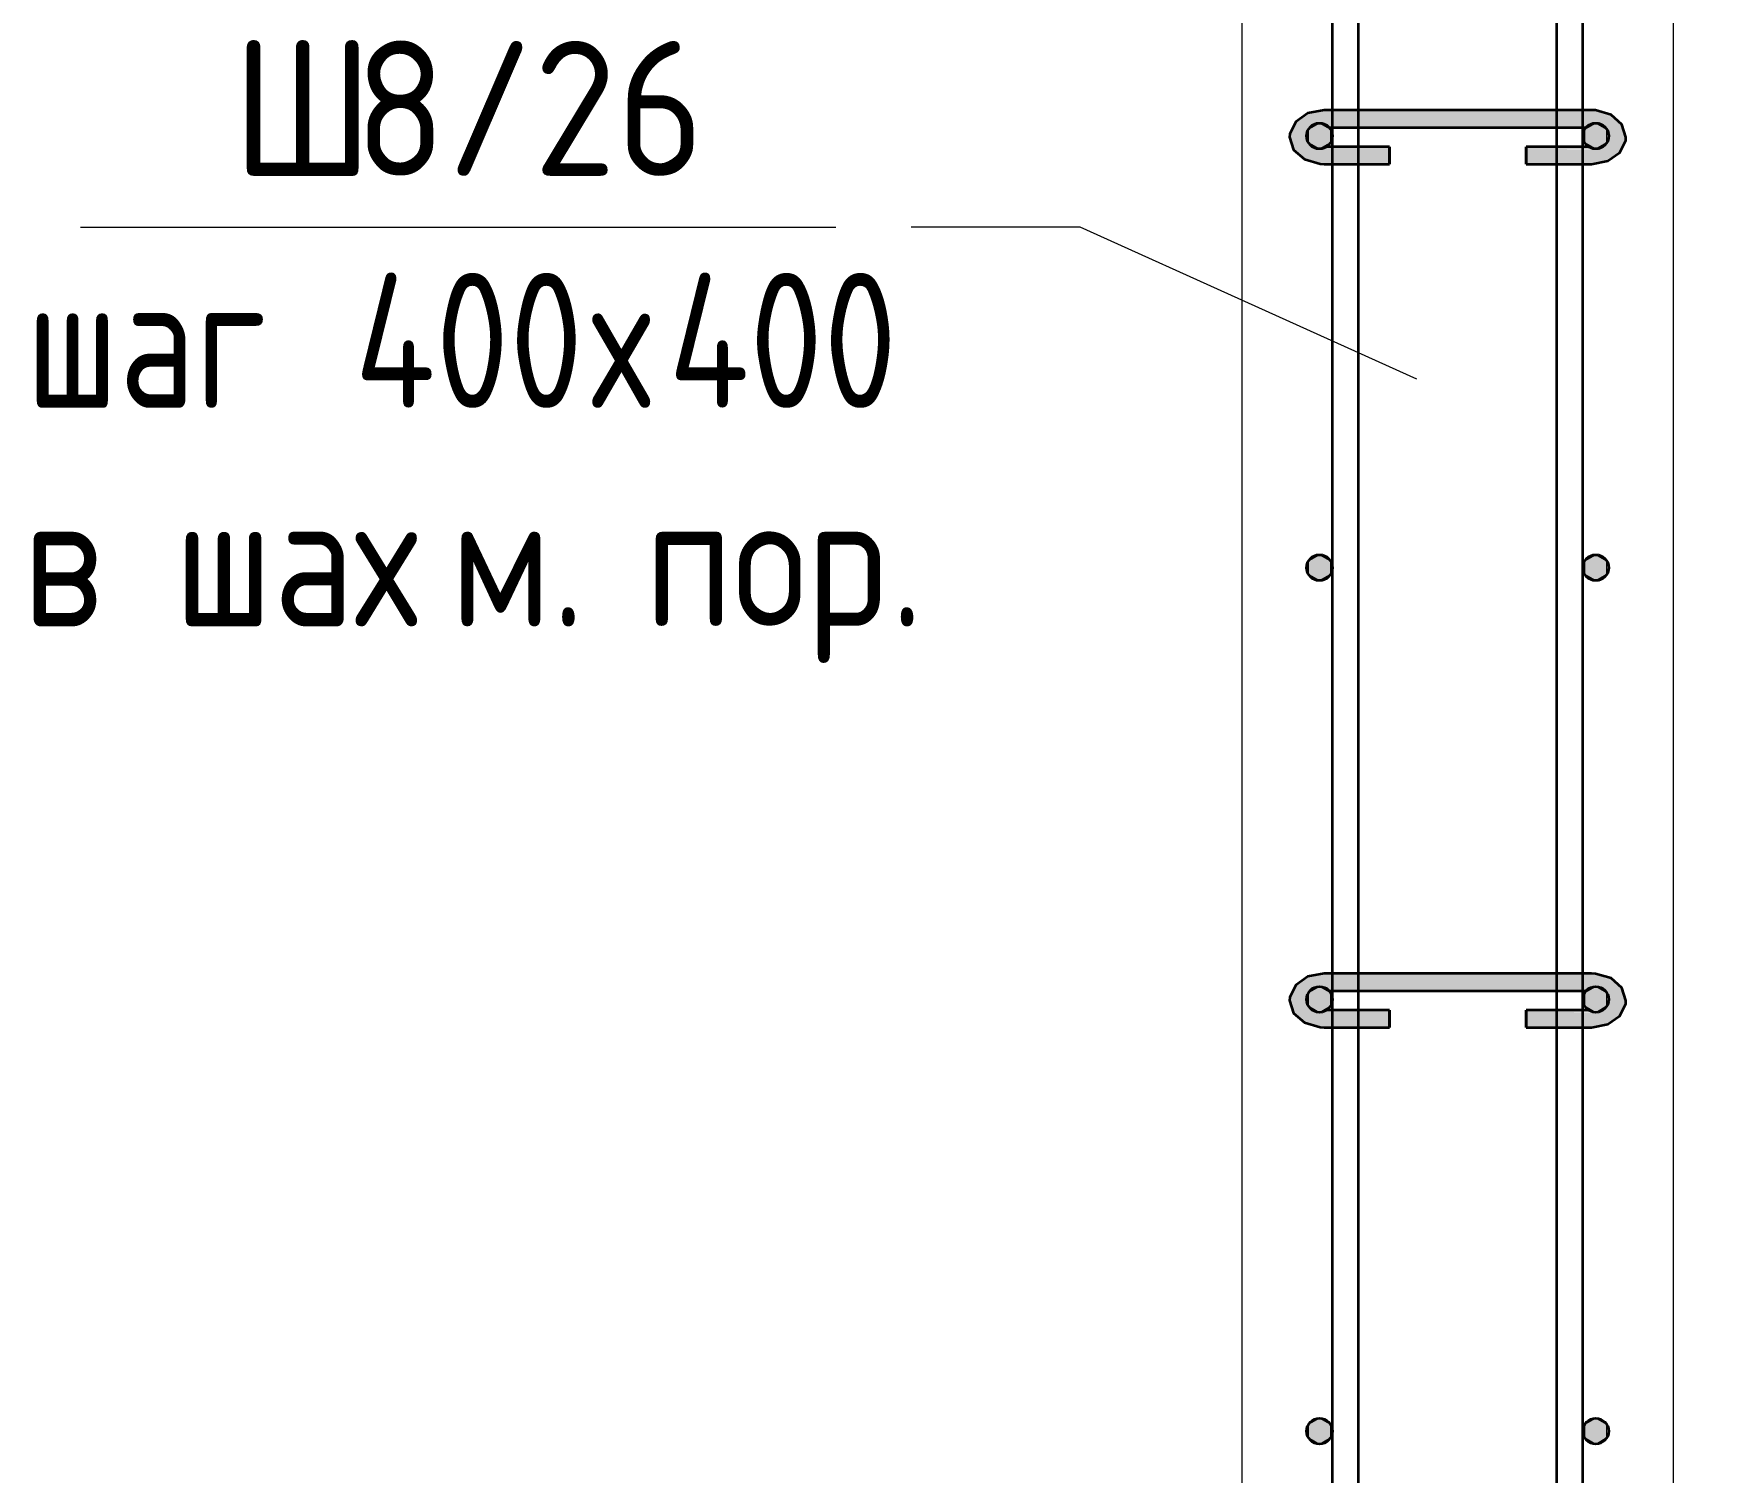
# Model space of a CAD drawing. Header units: millimetres. Extents: x -39853 to 12393, y -4903 to 80275.
# Drawn here: x 3670 to 4449, y -2179 to -1513 of the extents above; entities that cross this region are included whole.
import ezdxf

# ---------------------------------------------------------------- set-up
doc = ezdxf.new("R2010")
doc.units = ezdxf.units.MM
for name, color, linetype, lineweight in [('AA_Dim', 7, 'Continuous', 9), ('AA_Dim-25', 7, 'Continuous', 9), ('AA_Oformlenie', 7, 'Continuous', 9), ('AA_Vinoska', 7, 'Continuous', 9), ('AF_Stena_Опалубка', 253, 'Continuous', 20), ('Gen_Text', 7, 'Continuous', 9), ('KR_Armatura', 7, 'Continuous', 20), ('KR_Armatura_Tonkie', 7, 'Continuous', 20)]:
    doc.layers.add(name, color=color, linetype=linetype, lineweight=lineweight)
doc.styles.add('ISOCPEUR_6', font='isocpeur.ttf', dxfattribs={"width": 0.9, "height": 62.5})
doc.styles.add('ISOCPEUR_7', font='isocpeur.ttf', dxfattribs={"width": 0.8, "height": 62.5})
doc.styles.add('ISOCPEUR_8', font='isocpeur.ttf', dxfattribs={"width": 0.85, "height": 62.5})
doc.dimstyles.new('00_Точн_3_знака__прозр__3', dxfattribs={"dimscale": 304.8, "dimtxt": 62.248823, "dimasz": 0.139436, "dimexe": 0.123031, "dimexo": 0.082021, "dimgap": 0.008202, "dimtad": 1, "dimdec": 3, "dimrnd": 0.001, "dimdsep": 46, "dimtxsty": 'ISOCPEUR_6', "dimblk1": 'OBLIQUE', "dimblk2": 'OBLIQUE', "dimsah": 1, "dimcen": 0.09, "dimdle": 0.123031, "dimazin": 0, "dimtfac": 1, "dimtdec": 4, "dimtix": 1, "dimtmove": 0, "dimatfit": 3, "dimfxl": 1, "dimtvp": 1, "dimtolj": 1, "dimtzin": 0, "dimlwd": 18, "dimlwe": 18, "dimarcsym": 2})

# ---------------------------------------------------------------- blocks, each defined once
blk = doc.blocks.new('350_Стержень П торец СК-СГ _НесАрм_РабПлоск_ - 350_Стержень П торец СК-СГ _НесАрм_РабПлоск_-4142405-2-2 Армирование')
at = {"layer": 'KR_Armatura_Tonkie'}
for points in [[(-77213.96, -966), (-77212.4, -965.8), (-77210.96, -965.2), (-77209.71, -964.24), (-77208.76, -963), (-77208.16, -961.55), (-77207.96, -960), (-77208.16, -958.45), (-77208.76, -957), (-77209.71, -955.76), (-77210.96, -954.8), (-77212.4, -954.2), (-77213.96, -954), (-77215.51, -954.2), (-77216.96, -954.8), (-77218.2, -955.76), (-77219.15, -957), (-77219.75, -958.45), (-77219.96, -960), (-77219.75, -961.55), (-77219.15, -963), (-77218.2, -964.24), (-77216.96, -965.2), (-77215.51, -965.8)], [(-77085.96, -966), (-77084.4, -965.8), (-77082.96, -965.2), (-77081.71, -964.24), (-77080.76, -963), (-77080.16, -961.55), (-77079.96, -960), (-77080.16, -958.45), (-77080.76, -957), (-77081.71, -955.76), (-77082.96, -954.8), (-77084.4, -954.2), (-77085.96, -954), (-77087.51, -954.2), (-77088.96, -954.8), (-77090.2, -955.76), (-77091.15, -957), (-77091.75, -958.45), (-77091.96, -960), (-77091.75, -961.55), (-77091.15, -963), (-77090.2, -964.24), (-77088.96, -965.2), (-77087.51, -965.8)]]:
    blk.add_hatch(color=256, dxfattribs=at).paths.add_polyline_path(points)
at = {"layer": 'AA_Oformlenie'}
for centre, start, end in [((-77213.96, -960), 90, 270), ((-77213.96, -960), 270, 90), ((-77085.96, -960), 90, 270), ((-77085.96, -960), 270, 90)]:
    blk.add_arc(centre, 6, start, end, dxfattribs=at)
at = {"layer": 'KR_Armatura_Tonkie', "lineweight": 35}
for centre in [(-77213.96, -960), (-77085.96, -960)]:
    blk.add_circle(centre, 6, dxfattribs=at)
blk = doc.blocks.new('350_Стержень П торец СК-СГ _НесАрм_РабПлоск_ - 350_Стержень П торец СК-СГ _НесАрм_РабПлоск_-V13-2-2 Армирование')
at = {"layer": 'KR_Armatura_Tonkie'}
for points in [[(-77213.96, -1966), (-77212.4, -1965.8), (-77210.96, -1965.2), (-77209.71, -1964.24), (-77208.67, -1962.79), (-77208.1, -1961.11), (-77207.96, -1960), (-77208.16, -1958.45), (-77208.76, -1957), (-77209.71, -1955.76), (-77210.96, -1954.8), (-77212.4, -1954.2), (-77213.96, -1954), (-77215.51, -1954.2), (-77216.96, -1954.8), (-77218.2, -1955.76), (-77219.15, -1957), (-77219.75, -1958.45), (-77219.81, -1961.11), (-77219.75, -1961.55), (-77219.15, -1963), (-77218.2, -1964.24), (-77216.96, -1965.2), (-77215.51, -1965.8)], [(-77085.96, -1966), (-77084.4, -1965.8), (-77082.96, -1965.2), (-77081.71, -1964.24), (-77080.76, -1963), (-77080.1, -1961.11), (-77079.96, -1960), (-77080.16, -1958.45), (-77080.76, -1957), (-77081.71, -1955.76), (-77082.96, -1954.8), (-77084.4, -1954.2), (-77085.96, -1954), (-77087.51, -1954.2), (-77088.96, -1954.8), (-77090.2, -1955.76), (-77091.15, -1957), (-77091.75, -1958.45), (-77091.81, -1961.11), (-77091.75, -1961.55), (-77091.15, -1963), (-77090.2, -1964.24), (-77088.96, -1965.2), (-77087.51, -1965.8)]]:
    blk.add_hatch(color=256, dxfattribs=at).paths.add_polyline_path(points)
at = {"layer": 'AA_Oformlenie'}
for centre, start, end in [((-77213.96, -1960), 90, 270), ((-77213.96, -1960), 270, 90), ((-77085.96, -1960), 90, 270), ((-77085.96, -1960), 270, 90)]:
    blk.add_arc(centre, 6, start, end, dxfattribs=at)
at = {"layer": 'KR_Armatura_Tonkie', "lineweight": 35}
for centre in [(-77213.96, -1960), (-77085.96, -1960)]:
    blk.add_circle(centre, 6, dxfattribs=at)
blk = doc.blocks.new('261_Шпилька массив _НесАрм_РабПлоск_ - 8 А240-4178995-2-2 Армирование')
at = {"layer": 'KR_Armatura_Tonkie', "lineweight": 35}
for points in [[(-77211.79, -1572.98), (-77211.79, -1566.15), (-77214.42, -1565.94), (-77216.48, -1565.39), (-77216.96, -1565.2), (-77218.74, -1563.53), (-77219.15, -1563), (-77219.89, -1560.49), (-77219.95, -1559.92), (-77219.34, -1557.45), (-77218.73, -1556.45), (-77217.92, -1555.54), (-77216.96, -1554.8), (-77215.51, -1554.2), (-77213.96, -1554), (-77211.79, -1554), (-77211.79, -1549.18), (-77217.92, -1550.04), (-77223.11, -1552.49), (-77226.58, -1556.17), (-77227.79, -1560.49), (-77226.58, -1564.82), (-77222.83, -1568.92), (-77220.07, -1570.98), (-77217.86, -1572.04), (-77215.24, -1572.44)], [(-77140.71, -1549.18), (-77087.96, -1549.18), (-77087.96, -1548.01), (-77211.79, -1548.15), (-77211.79, -1549.18), (-77186.02, -1549.18)], [(-77186.02, -1556.01), (-77090.2, -1555.76), (-77087.96, -1554.01), (-77087.96, -1549.18), (-77211.79, -1549.18), (-77211.79, -1554.46), (-77210.08, -1555.47), (-77209.17, -1556.01), (-77195.96, -1556.01)], [(-77087.96, -1572.98), (-77080.44, -1571.53), (-77075.28, -1568), (-77073.17, -1564.82), (-77071.96, -1560.49), (-77073.17, -1556.17), (-77076.64, -1552.49), (-77082.07, -1550.01), (-77087.96, -1549.18), (-77087.96, -1554.39), (-77086.91, -1554.12), (-77085.88, -1554.01), (-77083.76, -1554.47), (-77082.08, -1555.47), (-77081.17, -1556.47), (-77080.46, -1557.72), (-77080.12, -1558.77), (-77080.06, -1560.76), (-77080.16, -1561.55), (-77081.03, -1563.36), (-77081.77, -1564.29), (-77083.96, -1565.61), (-77085.25, -1565.91), (-77087.96, -1566.15), (-77087.96, -1572.84)], [(-77211.79, -1566.15), (-77181.49, -1566.15), (-77181.49, -1564.98), (-77210.96, -1565.2), (-77211.79, -1565.8)], [(-77103.96, -1566.15), (-77087.96, -1566), (-77088.19, -1565.51), (-77089.63, -1564.98), (-77118.26, -1565.12), (-77118.26, -1566.15)], [(-77181.49, -1572.98), (-77181.49, -1566.15), (-77211.79, -1566.16), (-77211.79, -1572.98), (-77186.02, -1572.98)], [(-77091.96, -1572.98), (-77087.96, -1572.84), (-77087.96, -1566.15), (-77118.26, -1566.15), (-77118.26, -1572.98), (-77095.4, -1572.98)], [(-77211.79, -1972.98), (-77211.79, -1966.15), (-77214.42, -1965.94), (-77216.48, -1965.39), (-77216.96, -1965.2), (-77218.74, -1963.53), (-77219.15, -1963), (-77219.89, -1960.49), (-77219.95, -1959.92), (-77219.34, -1957.45), (-77218.73, -1956.45), (-77217.92, -1955.54), (-77216.96, -1954.8), (-77215.51, -1954.2), (-77213.96, -1954), (-77211.79, -1954), (-77211.79, -1949.18), (-77217.92, -1950.04), (-77223.11, -1952.49), (-77226.58, -1956.17), (-77227.79, -1960.49), (-77226.58, -1964.82), (-77222.83, -1968.92), (-77220.07, -1970.98), (-77217.86, -1972.04), (-77215.24, -1972.44)], [(-77211.79, -1949.18), (-77087.96, -1949.18), (-77087.96, -1948.01), (-77211.79, -1948.15), (-77211.79, -1948.55)], [(-77186.02, -1956.01), (-77090.2, -1955.76), (-77087.96, -1954.01), (-77087.96, -1949.18), (-77211.79, -1949.18), (-77211.79, -1954.46), (-77210.08, -1955.47), (-77209.17, -1956.01), (-77195.96, -1956.01)], [(-77087.96, -1972.98), (-77080.44, -1971.53), (-77075.55, -1968.41), (-77073.17, -1964.82), (-77071.96, -1960.49), (-77073.17, -1956.17), (-77076.64, -1952.49), (-77082.07, -1950.01), (-77087.96, -1949.18), (-77087.96, -1954.39), (-77086.91, -1954.12), (-77085.88, -1954.01), (-77083.76, -1954.47), (-77082.08, -1955.47), (-77081.17, -1956.47), (-77080.46, -1957.72), (-77080.12, -1958.77), (-77080.1, -1961.11), (-77080.16, -1961.55), (-77081.03, -1963.36), (-77081.77, -1964.29), (-77083.96, -1965.61), (-77085.25, -1965.91), (-77087.96, -1966.15), (-77087.96, -1972.84)], [(-77211.79, -1966.15), (-77181.49, -1966.15), (-77181.49, -1964.98), (-77210.96, -1965.2), (-77211.79, -1965.8)], [(-77181.49, -1972.98), (-77181.49, -1966.15), (-77211.79, -1966.16), (-77211.79, -1972.98), (-77186.02, -1972.98)], [(-77103.96, -1966.15), (-77087.96, -1966), (-77088.19, -1965.51), (-77089.63, -1964.98), (-77118.26, -1965.12), (-77118.26, -1966.15)], [(-77091.96, -1972.98), (-77087.96, -1972.84), (-77087.96, -1966.15), (-77118.26, -1966.15), (-77118.26, -1972.98), (-77095.4, -1972.98)]]:
    blk.add_hatch(color=256, dxfattribs=at).paths.add_polyline_path(points)
h = blk.add_hatch(color=256, dxfattribs=at)
h.paths.add_polyline_path([(-77211.79, -1566.15), (-77211.79, -1565.54), (-77212.4, -1566.04)])
h.paths.add_polyline_path([(-77226.58, -1556.17), (-77223.11, -1552.49), (-77217.68, -1550.01), (-77211.79, -1549.18), (-77211.79, -1548.01), (-77217.97, -1549), (-77220.48, -1550.2), (-77224.3, -1553.44), (-77226.4, -1555.95)])
h = blk.add_hatch(color=256, dxfattribs=at)
h.paths.add_polyline_path([(-77087.96, -1566.15), (-77087.51, -1565.8), (-77087.96, -1565.8), (-77087.96, -1566)])
h.paths.add_polyline_path([(-77073.17, -1556.17), (-77075.55, -1552.58), (-77080.44, -1549.46), (-77087.96, -1548.15), (-77087.96, -1549.18), (-77081.83, -1550.04), (-77076.64, -1552.49), (-77075.75, -1553.44)])
h = blk.add_hatch(color=256, dxfattribs=at)
h.paths.add_polyline_path([(-77211.79, -1966.15), (-77211.79, -1965.54), (-77212.4, -1966.04)])
h.paths.add_polyline_path([(-77226.58, -1956.17), (-77223.11, -1952.49), (-77217.68, -1950.01), (-77211.79, -1949.18), (-77211.79, -1948.01), (-77217.97, -1949), (-77220.48, -1950.2), (-77223.8, -1952.84)])
h = blk.add_hatch(color=256, dxfattribs=at)
h.paths.add_polyline_path([(-77087.96, -1966.15), (-77087.51, -1965.8), (-77087.96, -1965.8), (-77087.96, -1966)])
h.paths.add_polyline_path([(-77073.17, -1956.17), (-77075.55, -1952.58), (-77080.44, -1949.46), (-77087.96, -1948.15), (-77087.96, -1949.18), (-77081.83, -1950.04), (-77076.64, -1952.49)])
for p, q in [((-77207.96, -1548.01), (-77211.79, -1548.01)), ((-77195.96, -1548.01), (-77207.96, -1548.01)), ((-77103.96, -1548.01), (-77195.96, -1548.01)), ((-77091.96, -1548.01), (-77103.96, -1548.01)), ((-77087.96, -1548.01), (-77091.96, -1548.01)), ((-77209.57, -1556.01), (-77207.96, -1556.01)), ((-77207.96, -1556.01), (-77195.96, -1556.01)), ((-77195.96, -1556.01), (-77103.96, -1556.01)), ((-77103.96, -1556.01), (-77091.96, -1556.01)), ((-77091.96, -1556.01), (-77090.39, -1556.01)), ((-77207.96, -1564.98), (-77210.67, -1564.98)), ((-77195.96, -1564.98), (-77207.96, -1564.98)), ((-77181.49, -1564.98), (-77195.96, -1564.98)), ((-77181.49, -1564.98), (-77181.49, -1566.15)), ((-77181.49, -1571.81), (-77181.49, -1565.12)), ((-77103.96, -1564.98), (-77118.26, -1564.98)), ((-77118.26, -1566.15), (-77118.26, -1564.98)), ((-77118.26, -1565.12), (-77118.26, -1571.81)), ((-77091.96, -1564.98), (-77103.96, -1564.98)), ((-77089.24, -1564.98), (-77091.96, -1564.98)), ((-77211.79, -1572.98), (-77207.96, -1572.98)), ((-77207.96, -1572.98), (-77195.96, -1572.98)), ((-77195.96, -1572.98), (-77181.49, -1572.98)), ((-77181.49, -1566.15), (-77181.49, -1572.98)), ((-77181.49, -1572.84), (-77181.49, -1571.81)), ((-77118.26, -1572.98), (-77118.26, -1566.15)), ((-77118.26, -1571.81), (-77118.26, -1572.84)), ((-77118.26, -1572.98), (-77103.96, -1572.98)), ((-77103.96, -1572.98), (-77091.96, -1572.98)), ((-77091.96, -1572.98), (-77087.96, -1572.98)), ((-77207.96, -1948.01), (-77211.79, -1948.01)), ((-77195.96, -1948.01), (-77207.96, -1948.01)), ((-77103.96, -1948.01), (-77195.96, -1948.01)), ((-77091.96, -1948.01), (-77103.96, -1948.01)), ((-77087.96, -1948.01), (-77091.96, -1948.01)), ((-77209.57, -1956.01), (-77207.96, -1956.01)), ((-77207.96, -1956.01), (-77195.96, -1956.01)), ((-77195.96, -1956.01), (-77103.96, -1956.01)), ((-77103.96, -1956.01), (-77091.96, -1956.01)), ((-77091.96, -1956.01), (-77090.39, -1956.01)), ((-77207.96, -1964.98), (-77210.67, -1964.98)), ((-77195.96, -1964.98), (-77207.96, -1964.98)), ((-77181.49, -1964.98), (-77195.96, -1964.98)), ((-77181.49, -1964.98), (-77181.49, -1966.15)), ((-77181.49, -1971.81), (-77181.49, -1965.12)), ((-77181.49, -1966.15), (-77181.49, -1972.98)), ((-77103.96, -1964.98), (-77118.26, -1964.98)), ((-77118.26, -1966.15), (-77118.26, -1964.98)), ((-77118.26, -1965.12), (-77118.26, -1971.81)), ((-77118.26, -1972.98), (-77118.26, -1966.15)), ((-77091.96, -1964.98), (-77103.96, -1964.98)), ((-77089.24, -1964.98), (-77091.96, -1964.98)), ((-77211.79, -1972.98), (-77207.96, -1972.98)), ((-77207.96, -1972.98), (-77195.96, -1972.98)), ((-77195.96, -1972.98), (-77181.49, -1972.98)), ((-77181.49, -1972.84), (-77181.49, -1971.81)), ((-77118.26, -1971.81), (-77118.26, -1972.84)), ((-77118.26, -1972.98), (-77103.96, -1972.98)), ((-77103.96, -1972.98), (-77091.96, -1972.98)), ((-77091.96, -1972.98), (-77087.96, -1972.98))]:
    blk.add_line(p, q, dxfattribs=at)
at = {"layer": 'KR_Armatura_Tonkie', "lineweight": 35, "flags": 128}
for points in [[(-77211.79, -1548.01), (-77219.37, -1549.47), (-77224.98, -1553.37), (-77227.67, -1558.93), (-77227.79, -1560.49)], [(-77071.96, -1560.49), (-77073.81, -1554.61), (-77078.82, -1550.21), (-77086.09, -1548.09), (-77087.96, -1548.01)], [(-77227.79, -1560.49), (-77225.94, -1566.38), (-77220.93, -1570.78), (-77213.66, -1572.9), (-77211.79, -1572.98)], [(-77087.96, -1572.98), (-77080.38, -1571.52), (-77074.77, -1567.62), (-77072.08, -1562.06), (-77071.96, -1560.49)], [(-77211.79, -1948.01), (-77219.37, -1949.47), (-77224.98, -1953.37), (-77227.67, -1958.93), (-77227.79, -1960.49)], [(-77071.96, -1960.49), (-77073.81, -1954.61), (-77078.82, -1950.21), (-77086.09, -1948.09), (-77087.96, -1948.01)], [(-77227.79, -1960.49), (-77225.94, -1966.38), (-77220.93, -1970.78), (-77213.66, -1972.9), (-77211.79, -1972.98)], [(-77087.96, -1972.98), (-77080.38, -1971.52), (-77074.77, -1967.62), (-77072.08, -1962.06), (-77071.96, -1960.49)]]:
    blk.add_lwpolyline(points, dxfattribs=at)
blk = doc.blocks.new('DIMBLOCK133-2-2 Армирование')
at = {"layer": 'AA_Dim-25', "lineweight": 30}
for p, q in [((4852.48, 240), (4831.23, 261.25)), ((4852.48, 240), (4873.73, 218.75)), ((4852.48, -2760), (4831.23, -2738.75)), ((4852.48, -2760), (4873.73, -2781.25))]:
    blk.add_line(p, q, dxfattribs=at)
at = {"layer": 'AA_Dim-25', "lineweight": 18}
for p, q in [((4425.11, 240), (4889.98, 240)), ((4852.48, 240), (4425.11, 240)), ((4852.48, 240), (4852.48, -2760)), ((4425.11, -2760), (4889.98, -2760)), ((4852.48, -2760), (4425.11, -2760))]:
    blk.add_line(p, q, dxfattribs=at)
at = {"layer": 'AA_Dim-25', "color": 0, "lineweight": 18, "insert": (4768.33, -1471.89), "char_height": 62.5, "width": 508.525, "attachment_point": 1, "rotation": 90, "line_spacing_factor": 1.149209, "style": 'ISOCPEUR_6'}
blk.add_mtext('200х15=3000', dxfattribs=at)
blk = doc.blocks.new('_Oblique')
at = {"color": 0, "linetype": 'ByBlock', "lineweight": -2}
blk.add_line((-0.5, -0.5), (0.5, 0.5), dxfattribs=at)
blk = doc.blocks.new('042_М_Арматуры - Диам длина поз _ Комментарий-3662934-2-2 Армирование')
at = {"layer": 'AA_Vinoska'}
blk.add_line((-77986.31, -2667.21), (-77636.31, -2667.21), dxfattribs=at)

msp = doc.modelspace()

# ---------------------------------------------------------------- hatches: boundary and pattern name
at = {"layer": 'KR_Armatura'}
h = msp.add_hatch(color=256, dxfattribs=at)
edge = h.paths.add_edge_path()
edge.add_arc((4266.1073, -1560), 6, 0, 360)
for points in [[(4266.1073, -1566), (4271.3034, -1563), (4271.3034, -1557), (4266.1073, -1554), (4260.9111, -1557), (4260.9111, -1563)], [(4394.1073, -1566), (4399.3034, -1563), (4399.3034, -1557), (4394.1073, -1554), (4388.9111, -1557), (4388.9111, -1563)], [(4266.1073, -1766), (4271.3034, -1763), (4271.3034, -1757), (4266.1073, -1754), (4260.9111, -1757), (4260.9111, -1763)], [(4394.1073, -1766), (4399.3034, -1763), (4399.3034, -1757), (4394.1073, -1754), (4388.9111, -1757), (4388.9111, -1763)], [(4266.1073, -1966), (4271.3034, -1963), (4271.3034, -1957), (4266.1073, -1954), (4260.9111, -1957), (4260.9111, -1963)], [(4394.1073, -1966), (4399.3034, -1963), (4399.3034, -1957), (4394.1073, -1954), (4388.9111, -1957), (4388.9111, -1963)], [(4266.1073, -2166), (4271.3034, -2163), (4271.3034, -2157), (4266.1073, -2154), (4260.9111, -2157), (4260.9111, -2163), (4264.279, -2164.9445)], [(4394.1073, -2166), (4399.3034, -2163), (4399.3034, -2157), (4394.1073, -2154), (4388.9111, -2157), (4388.9111, -2163), (4392.279, -2164.9445)]]:
    msp.add_hatch(color=256, dxfattribs=at).paths.add_polyline_path(points)
h = msp.add_hatch(color=256, dxfattribs=at)
edge = h.paths.add_edge_path()
edge.add_arc((4394.1073, -1560), 6, 0, 360)
h = msp.add_hatch(color=256, dxfattribs=at)
edge = h.paths.add_edge_path()
edge.add_arc((4266.1073, -1760), 6, 0, 360)
h = msp.add_hatch(color=256, dxfattribs=at)
edge = h.paths.add_edge_path()
edge.add_arc((4394.1073, -1760), 6, 0, 360)
h = msp.add_hatch(color=256, dxfattribs=at)
edge = h.paths.add_edge_path()
edge.add_arc((4266.1073, -1960), 6, 0, 360)
h = msp.add_hatch(color=256, dxfattribs=at)
edge = h.paths.add_edge_path()
edge.add_arc((4394.1073, -1960), 6, 0, 360)
h = msp.add_hatch(color=256, dxfattribs=at)
edge = h.paths.add_edge_path()
edge.add_arc((4266.1073, -2160), 6, 0, 360)
h = msp.add_hatch(color=256, dxfattribs=at)
edge = h.paths.add_edge_path()
edge.add_arc((4394.1073, -2160), 6, 0, 360)

# ---------------------------------------------------------------- linework, layer by layer
at = {"layer": 'AA_Vinoska'}
for p, q in [((4155.2566, -1602.3184), (4076.8854, -1602.3184)), ((4311.2614, -1672.6312), (4155.2566, -1602.3184))]:
    msp.add_line(p, q, dxfattribs=at)
at = {"layer": 'AF_Stena_Опалубка'}
for p, q in [((4230.1073, 335), (4230.1073, -2810)), ((4430.1073, -2810), (4430.1073, 335))]:
    msp.add_line(p, q, dxfattribs=at)
at = {"layer": 'KR_Armatura'}
for p, q in [((4266.1073, -1554), (4260.9111, -1557)), ((4260.9111, -1557), (4260.9111, -1563)), ((4271.3034, -1557), (4266.1073, -1554)), ((4271.3034, -1563), (4271.3034, -1557)), ((4394.1073, -1554), (4388.9111, -1557)), ((4388.9111, -1557), (4388.9111, -1563)), ((4399.3034, -1557), (4394.1073, -1554)), ((4399.3034, -1563), (4399.3034, -1557)), ((4260.9111, -1563), (4266.1073, -1566)), ((4266.1073, -1566), (4271.3034, -1563)), ((4388.9111, -1563), (4394.1073, -1566)), ((4394.1073, -1566), (4399.3034, -1563)), ((4266.1073, -1754), (4260.9111, -1757)), ((4260.9111, -1757), (4260.9111, -1763)), ((4271.3034, -1757), (4266.1073, -1754)), ((4271.3034, -1763), (4271.3034, -1757)), ((4394.1073, -1754), (4388.9111, -1757)), ((4388.9111, -1757), (4388.9111, -1763)), ((4399.3034, -1757), (4394.1073, -1754)), ((4399.3034, -1763), (4399.3034, -1757)), ((4260.9111, -1763), (4266.1073, -1766)), ((4266.1073, -1766), (4271.3034, -1763)), ((4388.9111, -1763), (4394.1073, -1766)), ((4394.1073, -1766), (4399.3034, -1763)), ((4266.1073, -1954), (4260.9111, -1957)), ((4271.3034, -1957), (4266.1073, -1954)), ((4394.1073, -1954), (4388.9111, -1957)), ((4399.3034, -1957), (4394.1073, -1954)), ((4260.9111, -1957), (4260.9111, -1963)), ((4271.3034, -1963), (4271.3034, -1957)), ((4388.9111, -1957), (4388.9111, -1963)), ((4399.3034, -1963), (4399.3034, -1957)), ((4260.9111, -1963), (4266.1073, -1966)), ((4266.1073, -1966), (4271.3034, -1963)), ((4388.9111, -1963), (4394.1073, -1966)), ((4394.1073, -1966), (4399.3034, -1963)), ((4266.1073, -2154), (4260.9111, -2157)), ((4260.9111, -2157), (4260.9111, -2163)), ((4271.3034, -2157), (4266.1073, -2154)), ((4271.3034, -2163), (4271.3034, -2157)), ((4394.1073, -2154), (4388.9111, -2157)), ((4388.9111, -2157), (4388.9111, -2163)), ((4399.3034, -2157), (4394.1073, -2154)), ((4399.3034, -2163), (4399.3034, -2157)), ((4260.9111, -2163), (4264.279, -2164.9445)), ((4264.279, -2164.9445), (4266.1073, -2166)), ((4266.1073, -2166), (4271.3034, -2163)), ((4388.9111, -2163), (4392.279, -2164.9445)), ((4392.279, -2164.9445), (4394.1073, -2166)), ((4394.1073, -2166), (4399.3034, -2163))]:
    msp.add_line(p, q, dxfattribs=at)
for centre in [(4266.1073, -1560), (4394.1073, -1560), (4266.1073, -1760), (4394.1073, -1760), (4266.1073, -1960), (4394.1073, -1960), (4266.1073, -2160), (4394.1073, -2160)]:
    msp.add_circle(centre, 6, dxfattribs=at)
at = {"layer": 'KR_Armatura_Tonkie', "lineweight": 35}
for p, q in [((4272.1073, -2802), (4272.1073, 305)), ((4272.1073, -2802), (4272.1073, 305)), ((4284.1073, -2802), (4284.1073, 305)), ((4284.1073, -2802), (4284.1073, 305)), ((4376.1073, -2802), (4376.1073, 305)), ((4376.1073, -2802), (4376.1073, 305)), ((4388.1073, -2802), (4388.1073, 305)), ((4388.1073, -2802), (4388.1073, 305))]:
    msp.add_line(p, q, dxfattribs=at)

# ---------------------------------------------------------------- block references
at = {"layer": 'AA_Vinoska'}
msp.add_blockref('042_М_Арматуры - Диам длина поз _ Комментарий-3662934-2-2 Армирование', (81678.3524, 1064.8938), dxfattribs=at)
at = {"layer": 'KR_Armatura'}
for name, p in [('350_Стержень П торец СК-СГ _НесАрм_РабПлоск_ - 350_Стержень П торец СК-СГ _НесАрм_РабПлоск_-4142405-2-2 Армирование', (81480.0636, -600)), ('350_Стержень П торец СК-СГ _НесАрм_РабПлоск_ - 350_Стержень П торец СК-СГ _НесАрм_РабПлоск_-4142405-2-2 Армирование', (81480.0636, -800)), ('350_Стержень П торец СК-СГ _НесАрм_РабПлоск_ - 350_Стержень П торец СК-СГ _НесАрм_РабПлоск_-V13-2-2 Армирование', (81480.0636, 0)), ('350_Стержень П торец СК-СГ _НесАрм_РабПлоск_ - 350_Стержень П торец СК-СГ _НесАрм_РабПлоск_-4142405-2-2 Армирование', (81480.0636, -1200))]:
    msp.add_blockref(name, p, dxfattribs=at)
at = {"layer": 'KR_Armatura_Tonkie', "lineweight": 35}
msp.add_blockref('261_Шпилька массив _НесАрм_РабПлоск_ - 8 А240-4178995-2-2 Армирование', (81480.0636, 0), dxfattribs=at)

# ---------------------------------------------------------------- texts
at = {"layer": 'AA_Vinoska', "char_height": 62.5, "attachment_point": 1}
for s, insert, width, style in [('\\fISOCPEUR|b0|i0|c204|p34|;\\W.9;Ш', (3762.4354, -1515.9658), 68.544281, 'ISOCPEUR_6'), ('8/26', (3818.9901, -1515.9658), 194.810062, 'ISOCPEUR_6'), (' 400', (3787.0708, -1623.4421), 171.561125, 'ISOCPEUR_7'), ('400', (3964.3417, -1623.4421), 134.6835, 'ISOCPEUR_7'), ('шаг', (3666.6854, -1623.4421), 145.907125, 'ISOCPEUR_7'), ('\\fISOCPEUR|b0|i0|c204|p34|;\\W.8;х', (3928.6229, -1623.4421), 43.291125, 'ISOCPEUR_7')]:
    msp.add_mtext(s, dxfattribs=dict(at, insert=insert, width=width, style=style))
at = {"layer": 'Gen_Text', "char_height": 62.5, "attachment_point": 1, "style": 'ISOCPEUR_8'}
for s, insert, width in [('\\fISOCPEUR|b0|i0|c204|p34|;\\W.85; ', (3703.1141, -1724.6819), 39.182477), ('\\fISOCPEUR|b0|i0|c204|p34|;\\W.85;в', (3665.1629, -1724.6819), 45.99682), ('шах', (3735.4428, -1724.6819), 155.02632), ('м. ', (3863.3524, -1724.6819), 109.0295), ('пор', (3953.3107, -1724.6819), 137.990461), ('\\fISOCPEUR|b0|i0|c204|p34|;\\W.85;.', (4067.1642, -1724.6819), 18.739445)]:
    msp.add_mtext(s, dxfattribs=dict(at, insert=insert, width=width))

# ---------------------------------------------------------------- dimensions: what is measured, and where the dimension line sits
at = {"layer": 'AA_Dim', "lineweight": 18}
dim = msp.add_linear_dim(base=(4852.4826, -2760), p1=(4400.1073, 240), p2=(4400.1073, -2760), angle=90, dimstyle='00_Точн_3_знака__прозр__3', override={"dimpost": '200х15=<>', "dimfxl": 3000}, dxfattribs=at)
dim.commit()
dim.dimension.update_dxf_attribs({"geometry": 'DIMBLOCK133-2-2 Армирование', "text_midpoint": (4818.7326, -1260)})

doc.saveas('drawing.dxf')
